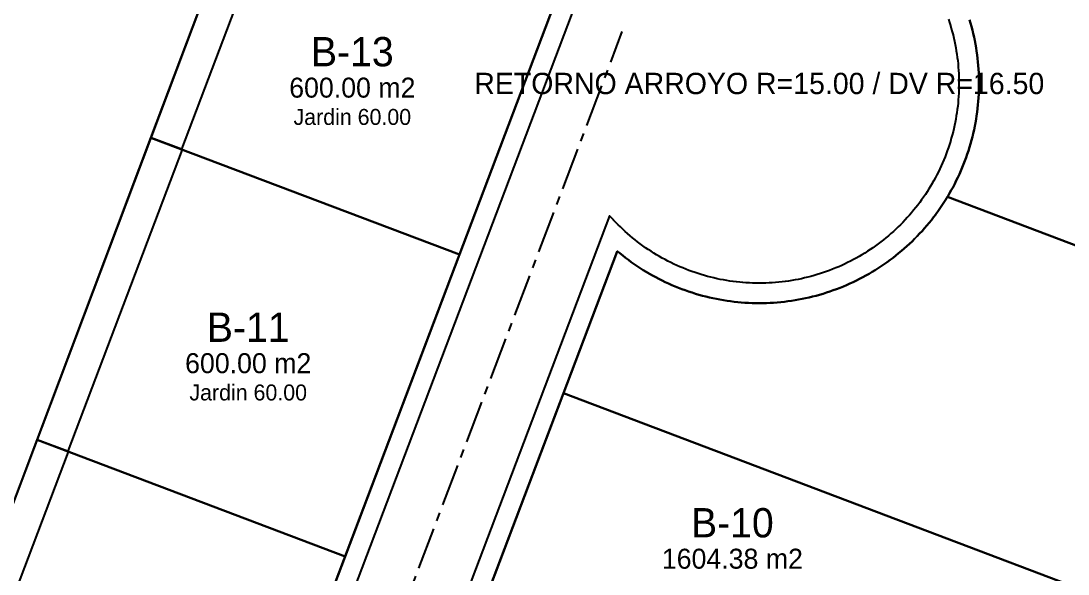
# Model space of a CAD drawing. Header units: metres. Extents: x 357848 to 358234, y 2285108 to 2285465.
# Drawn here: x 358090.1 to 358168.8, y 2285385.5 to 2285427 of the extents above; entities that cross this region are included whole.
import ezdxf
from ezdxf.enums import TextEntityAlignment as Align

# ---------------------------------------------------------------- set-up
doc = ezdxf.new("R2010")
doc.units = ezdxf.units.M
doc.linetypes.add('CENTER', pattern=[5.08, 3.175, -0.635, 0.635, -0.635])
for name, color, linetype in [('ACCESO', 1, 'Continuous'), ('JARDIN-DONACION-10', 3, 'Continuous'), ('LOTES', 2, 'Continuous'), ('LOTES-GRANDES', 6, 'Continuous'), ('POLIGONO', 5, 'Continuous'), ('TEXTO', 7, 'Continuous'), ('VIAL-ARROYO', 8, 'Continuous'), ('VIAL-DERECHO-VIA', 9, 'Continuous'), ('VIAL-EJE', 1, 'Continuous')]:
    doc.layers.add(name, color=color, linetype=linetype)

msp = doc.modelspace()

# ---------------------------------------------------------------- linework, layer by layer
at = {"layer": 'JARDIN-DONACION-10'}
for points in [[(358109.297, 2285436.138), (358102.187, 2285417.375), (358102.186, 2285417.374), (358102.186, 2285417.373), (358102.185, 2285417.372), (358102.185, 2285417.371), (358102.184, 2285417.371), (358102.183, 2285417.37), (358102.182, 2285417.37), (358102.181, 2285417.369), (358102.181, 2285417.369), (358102.18, 2285417.369), (358102.179, 2285417.368), (358102.178, 2285417.368), (358102.177, 2285417.368), (358102.176, 2285417.368), (358102.175, 2285417.369), (358102.174, 2285417.369), (358099.904, 2285418.229), (358099.904, 2285418.229), (358099.903, 2285418.229), (358099.902, 2285418.23), (358099.901, 2285418.23), (358099.901, 2285418.231), (358099.9, 2285418.232), (358099.899, 2285418.233), (358099.899, 2285418.233), (358099.898, 2285418.234), (358099.898, 2285418.235), (358099.898, 2285418.236), (358099.898, 2285418.237), (358099.898, 2285418.238), (358099.898, 2285418.239), (358099.898, 2285418.24), (358099.898, 2285418.241), (358099.898, 2285418.242), (358108.414, 2285440.839)], [(358082.786, 2285372.831), (358091.343, 2285395.538), (358091.343, 2285395.539), (358091.344, 2285395.54), (358091.344, 2285395.541), (358091.345, 2285395.542), (358091.345, 2285395.542), (358091.346, 2285395.543), (358091.347, 2285395.544), (358091.348, 2285395.544), (358091.349, 2285395.544), (358091.35, 2285395.545), (358091.351, 2285395.545), (358091.352, 2285395.545), (358091.353, 2285395.545), (358091.354, 2285395.545), (358091.355, 2285395.545), (358091.356, 2285395.544), (358093.668, 2285394.668), (358093.669, 2285394.668), (358093.67, 2285394.667), (358093.671, 2285394.667), (358093.671, 2285394.666), (358093.672, 2285394.665), (358093.673, 2285394.664), (358093.673, 2285394.664), (358093.674, 2285394.663), (358093.674, 2285394.662), (358093.674, 2285394.661), (358093.674, 2285394.66), (358093.675, 2285394.659), (358093.675, 2285394.658), (358093.674, 2285394.657), (358093.674, 2285394.656), (358093.674, 2285394.655), (358085.075, 2285371.964)]]:
    msp.add_lwpolyline(points, dxfattribs=at)
msp.add_lwpolyline([(358091.356, 2285395.544), (358091.355, 2285395.545), (358091.354, 2285395.545), (358091.353, 2285395.546), (358091.352, 2285395.546), (358091.352, 2285395.547), (358091.351, 2285395.548), (358091.35, 2285395.549), (358091.35, 2285395.55), (358091.35, 2285395.55), (358091.349, 2285395.551), (358091.349, 2285395.552), (358091.349, 2285395.553), (358091.349, 2285395.554), (358091.349, 2285395.555), (358091.349, 2285395.556), (358091.35, 2285395.557), (358099.891, 2285418.223), (358099.891, 2285418.224), (358099.892, 2285418.225), (358099.893, 2285418.226), (358099.893, 2285418.227), (358099.894, 2285418.227), (358099.895, 2285418.228), (358099.895, 2285418.228), (358099.896, 2285418.229), (358099.897, 2285418.229), (358099.898, 2285418.229), (358099.899, 2285418.23), (358099.9, 2285418.23), (358099.901, 2285418.23), (358099.902, 2285418.23), (358099.903, 2285418.229), (358099.904, 2285418.229), (358102.221, 2285417.351), (358102.222, 2285417.351), (358102.222, 2285417.35), (358102.223, 2285417.35), (358102.224, 2285417.349), (358102.225, 2285417.348), (358102.225, 2285417.348), (358102.226, 2285417.347), (358102.226, 2285417.346), (358102.227, 2285417.345), (358102.227, 2285417.344), (358102.227, 2285417.343), (358102.227, 2285417.342), (358102.227, 2285417.341), (358102.227, 2285417.34), (358102.227, 2285417.339), (358102.226, 2285417.338), (358093.643, 2285394.688), (358093.643, 2285394.687), (358093.642, 2285394.686), (358093.642, 2285394.686), (358093.641, 2285394.685), (358093.64, 2285394.684), (358093.64, 2285394.683), (358093.639, 2285394.683), (358093.638, 2285394.682), (358093.637, 2285394.682), (358093.636, 2285394.682), (358093.635, 2285394.682), (358093.634, 2285394.682), (358093.633, 2285394.682), (358093.632, 2285394.682), (358093.631, 2285394.682), (358093.63, 2285394.682), (358091.356, 2285395.544)], close=True, dxfattribs=at)
at = {"layer": 'LOTES'}
msp.add_lwpolyline([(358130.146, 2285428.153), (358123.06, 2285409.454), (358099.895, 2285418.233), (358108.417, 2285440.849)], dxfattribs=at)
for points in [[(358114.47, 2285386.785), (358091.346, 2285395.548), (358099.895, 2285418.233), (358123.06, 2285409.454), (358114.47, 2285386.785)], [(358105.864, 2285364.075), (358082.782, 2285372.822), (358091.346, 2285395.548), (358114.47, 2285386.785), (358105.864, 2285364.075)]]:
    msp.add_lwpolyline(points, close=True, dxfattribs=at)
at = {"layer": 'LOTES-GRANDES'}
for points in [[(358212.73, 2285393.687), (358159.702, 2285413.782), (358159.728, 2285413.825), (358159.728, 2285413.825), (358159.728, 2285413.825), (358159.728, 2285413.825), (358159.728, 2285413.825), (358159.865, 2285414.057), (358159.865, 2285414.057), (358159.865, 2285414.058), (358159.865, 2285414.058), (358159.865, 2285414.058), (358159.998, 2285414.292), (358159.998, 2285414.292), (358159.998, 2285414.292), (358159.998, 2285414.293), (358159.998, 2285414.293), (358160.127, 2285414.529), (358160.127, 2285414.529), (358160.127, 2285414.529), (358160.127, 2285414.53), (358160.127, 2285414.53), (358160.253, 2285414.768), (358160.253, 2285414.769), (358160.253, 2285414.769), (358160.253, 2285414.769), (358160.253, 2285414.769), (358160.374, 2285415.01), (358160.374, 2285415.01), (358160.374, 2285415.01), (358160.374, 2285415.01), (358160.374, 2285415.01), (358160.491, 2285415.253), (358160.491, 2285415.253), (358160.491, 2285415.253), (358160.492, 2285415.253), (358160.492, 2285415.253), (358160.605, 2285415.498), (358160.605, 2285415.498), (358160.605, 2285415.498), (358160.605, 2285415.498), (358160.605, 2285415.498), (358160.714, 2285415.745), (358160.714, 2285415.745), (358160.714, 2285415.745), (358160.714, 2285415.745), (358160.714, 2285415.745), (358160.82, 2285415.993), (358160.82, 2285415.993), (358160.82, 2285415.993), (358160.82, 2285415.993), (358160.82, 2285415.993), (358160.921, 2285416.243), (358160.921, 2285416.243), (358160.921, 2285416.244), (358160.921, 2285416.244), (358160.921, 2285416.244), (358161.018, 2285416.495), (358161.018, 2285416.495), (358161.018, 2285416.495), (358161.018, 2285416.496), (358161.018, 2285416.496), (358161.111, 2285416.749), (358161.111, 2285416.749), (358161.111, 2285416.749), (358161.111, 2285416.749), (358161.111, 2285416.749), (358161.2, 2285417.004), (358161.2, 2285417.004), (358161.2, 2285417.004), (358161.2, 2285417.004), (358161.2, 2285417.004), (358161.285, 2285417.26), (358161.285, 2285417.26), (358161.285, 2285417.26), (358161.285, 2285417.26), (358161.285, 2285417.26), (358161.365, 2285417.518), (358161.365, 2285417.518), (358161.365, 2285417.518), (358161.365, 2285417.518), (358161.365, 2285417.518), (358161.441, 2285417.777), (358161.441, 2285417.777), (358161.441, 2285417.777), (358161.441, 2285417.777), (358161.441, 2285417.777), (358161.513, 2285418.037), (358161.513, 2285418.037), (358161.513, 2285418.037), (358161.513, 2285418.037), (358161.513, 2285418.037), (358161.581, 2285418.298), (358161.581, 2285418.298), (358161.581, 2285418.298), (358161.581, 2285418.298), (358161.581, 2285418.299), (358161.645, 2285418.561), (358161.645, 2285418.561), (358161.645, 2285418.561), (358161.645, 2285418.561), (358161.645, 2285418.561), (358161.704, 2285418.824), (358161.704, 2285418.824), (358161.704, 2285418.824), (358161.704, 2285418.824), (358161.704, 2285418.824), (358161.759, 2285419.088), (358161.759, 2285419.088), (358161.759, 2285419.089), (358161.759, 2285419.089), (358161.759, 2285419.089), (358161.809, 2285419.354), (358161.809, 2285419.354), (358161.809, 2285419.354), (358161.809, 2285419.354), (358161.809, 2285419.354), (358161.855, 2285419.62), (358161.855, 2285419.62), (358161.855, 2285419.62), (358161.855, 2285419.62), (358161.855, 2285419.62), (358161.897, 2285419.886), (358161.897, 2285419.886), (358161.897, 2285419.886), (358161.897, 2285419.887), (358161.897, 2285419.887), (358161.934, 2285420.154), (358161.934, 2285420.154), (358161.934, 2285420.154), (358161.934, 2285420.154), (358161.934, 2285420.154), (358161.967, 2285420.422), (358161.967, 2285420.422), (358161.967, 2285420.422), (358161.967, 2285420.422), (358161.967, 2285420.422), (358161.996, 2285420.69), (358161.996, 2285420.69), (358161.996, 2285420.69), (358161.996, 2285420.69), (358161.996, 2285420.69), (358162.02, 2285420.959), (358162.02, 2285420.959), (358162.02, 2285420.959), (358162.02, 2285420.959), (358162.02, 2285420.959), (358162.04, 2285421.228), (358162.04, 2285421.228), (358162.04, 2285421.228), (358162.04, 2285421.228), (358162.04, 2285421.229), (358162.056, 2285421.498), (358162.056, 2285421.498), (358162.056, 2285421.498), (358162.056, 2285421.498), (358162.056, 2285421.498), (358162.067, 2285421.767), (358162.067, 2285421.768), (358162.067, 2285421.768), (358162.067, 2285421.768), (358162.067, 2285421.768), (358162.073, 2285422.037), (358162.073, 2285422.037), (358162.073, 2285422.038), (358162.073, 2285422.038), (358162.073, 2285422.038), (358162.076, 2285422.307), (358162.076, 2285422.307), (358162.076, 2285422.308), (358162.076, 2285422.308), (358162.076, 2285422.308), (358162.073, 2285422.577), (358162.073, 2285422.577), (358162.073, 2285422.578), (358162.073, 2285422.578), (358162.073, 2285422.578), (358162.067, 2285422.847), (358162.067, 2285422.847), (358162.067, 2285422.847), (358162.067, 2285422.848), (358162.067, 2285422.848), (358162.056, 2285423.117), (358162.056, 2285423.117), (358162.056, 2285423.117), (358162.056, 2285423.117), (358162.056, 2285423.117), (358162.04, 2285423.387), (358162.04, 2285423.387), (358162.04, 2285423.387), (358162.04, 2285423.387), (358162.04, 2285423.387), (358162.02, 2285423.656), (358162.02, 2285423.656), (358162.02, 2285423.656), (358162.02, 2285423.656), (358162.02, 2285423.656), (358161.996, 2285423.925), (358161.996, 2285423.925), (358161.996, 2285423.925), (358161.996, 2285423.925), (358161.996, 2285423.925), (358161.967, 2285424.193), (358161.967, 2285424.193), (358161.967, 2285424.193), (358161.967, 2285424.193), (358161.967, 2285424.193), (358161.934, 2285424.461), (358161.934, 2285424.461), (358161.934, 2285424.461), (358161.934, 2285424.461), (358161.934, 2285424.461), (358161.897, 2285424.728), (358161.897, 2285424.729), (358161.897, 2285424.729), (358161.897, 2285424.729), (358161.897, 2285424.729), (358161.855, 2285424.995), (358161.855, 2285424.995), (358161.855, 2285424.995), (358161.855, 2285424.995), (358161.855, 2285424.995), (358161.809, 2285425.261), (358161.809, 2285425.261), (358161.809, 2285425.261), (358161.809, 2285425.261), (358161.809, 2285425.261), (358161.759, 2285425.526), (358161.759, 2285425.526), (358161.759, 2285425.527), (358161.759, 2285425.527), (358161.759, 2285425.527), (358161.704, 2285425.791), (358161.704, 2285425.791), (358161.704, 2285425.791), (358161.704, 2285425.791), (358161.704, 2285425.791), (358161.645, 2285426.054), (358161.645, 2285426.054), (358161.645, 2285426.054), (358161.645, 2285426.054), (358161.645, 2285426.054), (358161.581, 2285426.317), (358161.581, 2285426.317), (358161.581, 2285426.317), (358161.581, 2285426.317), (358161.581, 2285426.317), (358161.513, 2285426.578), (358161.513, 2285426.578), (358161.513, 2285426.578), (358161.513, 2285426.578), (358161.513, 2285426.578), (358161.441, 2285426.838), (358161.441, 2285426.838), (358161.441, 2285426.838), (358161.441, 2285426.838), (358161.441, 2285426.838), (358161.365, 2285427.097)], [(358198.5, 2285373.414), (358130.877, 2285399.04), (358134.915, 2285409.696), (358134.915, 2285409.696), (358134.915, 2285409.696), (358134.915, 2285409.697), (358134.915, 2285409.697), (358134.915, 2285409.697), (358134.916, 2285409.697), (358134.916, 2285409.698), (358134.917, 2285409.699), (358134.917, 2285409.7), (358134.918, 2285409.701), (358134.919, 2285409.701), (358134.92, 2285409.702), (358134.921, 2285409.702), (358134.921, 2285409.702), (358134.922, 2285409.703), (358134.923, 2285409.703), (358134.924, 2285409.703), (358134.925, 2285409.703), (358134.926, 2285409.703), (358134.927, 2285409.703), (358134.928, 2285409.702), (358134.929, 2285409.702), (358134.93, 2285409.701), (358134.93, 2285409.701), (358134.931, 2285409.701), (358134.931, 2285409.701), (358134.931, 2285409.701), (358134.931, 2285409.7), (358134.931, 2285409.7), (358135.108, 2285409.553), (358135.108, 2285409.553), (358135.108, 2285409.553), (358135.108, 2285409.553), (358135.108, 2285409.553), (358135.318, 2285409.383), (358135.318, 2285409.383), (358135.318, 2285409.383), (358135.318, 2285409.383), (358135.318, 2285409.383), (358135.531, 2285409.217), (358135.531, 2285409.217), (358135.531, 2285409.217), (358135.531, 2285409.217), (358135.531, 2285409.217), (358135.746, 2285409.055), (358135.747, 2285409.055), (358135.747, 2285409.054), (358135.747, 2285409.054), (358135.747, 2285409.054), (358135.965, 2285408.896), (358135.965, 2285408.895), (358135.965, 2285408.895), (358135.965, 2285408.895), (358135.965, 2285408.895), (358136.185, 2285408.74), (358136.185, 2285408.74), (358136.186, 2285408.74), (358136.186, 2285408.74), (358136.186, 2285408.74), (358136.409, 2285408.588), (358136.409, 2285408.588), (358136.409, 2285408.588), (358136.409, 2285408.588), (358136.409, 2285408.588), (358136.634, 2285408.44), (358136.634, 2285408.44), (358136.634, 2285408.44), (358136.635, 2285408.44), (358136.635, 2285408.44), (358136.862, 2285408.296), (358136.862, 2285408.296), (358136.863, 2285408.296), (358136.863, 2285408.296), (358136.863, 2285408.295), (358137.093, 2285408.155), (358137.093, 2285408.155), (358137.093, 2285408.155), (358137.093, 2285408.155), (358137.093, 2285408.155), (358137.326, 2285408.018), (358137.326, 2285408.018), (358137.326, 2285408.018), (358137.326, 2285408.018), (358137.326, 2285408.018), (358137.56, 2285407.885), (358137.561, 2285407.885), (358137.561, 2285407.885), (358137.561, 2285407.885), (358137.561, 2285407.885), (358137.797, 2285407.756), (358137.798, 2285407.756), (358137.798, 2285407.756), (358137.798, 2285407.756), (358137.798, 2285407.756), (358138.037, 2285407.63), (358138.037, 2285407.63), (358138.037, 2285407.63), (358138.037, 2285407.63), (358138.037, 2285407.63), (358138.278, 2285407.509), (358138.278, 2285407.509), (358138.278, 2285407.509), (358138.278, 2285407.509), (358138.278, 2285407.509), (358138.521, 2285407.392), (358138.521, 2285407.392), (358138.521, 2285407.392), (358138.521, 2285407.392), (358138.521, 2285407.392), (358138.766, 2285407.278), (358138.766, 2285407.278), (358138.766, 2285407.278), (358138.766, 2285407.278), (358138.766, 2285407.278), (358139.013, 2285407.169), (358139.013, 2285407.169), (358139.013, 2285407.169), (358139.013, 2285407.169), (358139.013, 2285407.169), (358139.261, 2285407.063), (358139.261, 2285407.063), (358139.261, 2285407.063), (358139.262, 2285407.063), (358139.262, 2285407.063), (358139.512, 2285406.962), (358139.512, 2285406.962), (358139.512, 2285406.962), (358139.512, 2285406.962), (358139.512, 2285406.962), (358139.763, 2285406.865), (358139.763, 2285406.865), (358139.764, 2285406.865), (358139.764, 2285406.865), (358139.764, 2285406.865), (358140.017, 2285406.772), (358140.017, 2285406.772), (358140.017, 2285406.772), (358140.017, 2285406.772), (358140.017, 2285406.772), (358140.272, 2285406.683), (358140.272, 2285406.683), (358140.272, 2285406.683), (358140.272, 2285406.683), (358140.272, 2285406.683), (358140.528, 2285406.598), (358140.528, 2285406.598), (358140.528, 2285406.598), (358140.528, 2285406.598), (358140.528, 2285406.598), (358140.786, 2285406.518), (358140.786, 2285406.518), (358140.786, 2285406.518), (358140.786, 2285406.518), (358140.786, 2285406.518), (358141.045, 2285406.442), (358141.045, 2285406.442), (358141.045, 2285406.442), (358141.045, 2285406.442), (358141.045, 2285406.442), (358141.305, 2285406.37), (358141.305, 2285406.37), (358141.305, 2285406.37), (358141.305, 2285406.37), (358141.305, 2285406.37), (358141.566, 2285406.302), (358141.566, 2285406.302), (358141.567, 2285406.302), (358141.567, 2285406.302), (358141.567, 2285406.302), (358141.829, 2285406.239), (358141.829, 2285406.238), (358141.829, 2285406.238), (358141.829, 2285406.238), (358141.829, 2285406.238), (358142.092, 2285406.179), (358142.092, 2285406.179), (358142.092, 2285406.179), (358142.092, 2285406.179), (358142.093, 2285406.179), (358142.357, 2285406.125), (358142.357, 2285406.124), (358142.357, 2285406.124), (358142.357, 2285406.124), (358142.357, 2285406.124), (358142.622, 2285406.074), (358142.622, 2285406.074), (358142.622, 2285406.074), (358142.622, 2285406.074), (358142.622, 2285406.074), (358142.888, 2285406.028), (358142.888, 2285406.028), (358142.888, 2285406.028), (358142.888, 2285406.028), (358142.888, 2285406.028), (358143.154, 2285405.986), (358143.155, 2285405.986), (358143.155, 2285405.986), (358143.155, 2285405.986), (358143.155, 2285405.986), (358143.422, 2285405.949), (358143.422, 2285405.949), (358143.422, 2285405.949), (358143.422, 2285405.949), (358143.422, 2285405.949), (358143.69, 2285405.916), (358143.69, 2285405.916), (358143.69, 2285405.916), (358143.69, 2285405.916), (358143.69, 2285405.916), (358143.958, 2285405.887), (358143.958, 2285405.887), (358143.958, 2285405.887), (358143.959, 2285405.887), (358143.959, 2285405.887), (358144.227, 2285405.863), (358144.227, 2285405.863), (358144.227, 2285405.863), (358144.227, 2285405.863), (358144.227, 2285405.863), (358144.496, 2285405.843), (358144.496, 2285405.843), (358144.497, 2285405.843), (358144.497, 2285405.843), (358144.497, 2285405.843), (358144.766, 2285405.827), (358144.766, 2285405.827), (358144.766, 2285405.827), (358144.766, 2285405.827), (358144.766, 2285405.827), (358145.036, 2285405.816), (358145.036, 2285405.816), (358145.036, 2285405.816), (358145.036, 2285405.816), (358145.036, 2285405.816), (358145.306, 2285405.81), (358145.306, 2285405.81), (358145.306, 2285405.81), (358145.306, 2285405.81), (358145.306, 2285405.81), (358145.576, 2285405.807), (358145.576, 2285405.807), (358145.576, 2285405.807), (358145.576, 2285405.807), (358145.576, 2285405.807), (358145.845, 2285405.81), (358145.846, 2285405.81), (358145.846, 2285405.81), (358145.846, 2285405.81), (358145.846, 2285405.81), (358146.115, 2285405.816), (358146.115, 2285405.816), (358146.116, 2285405.816), (358146.116, 2285405.816), (358146.116, 2285405.816), (358146.385, 2285405.827), (358146.385, 2285405.827), (358146.385, 2285405.827), (358146.385, 2285405.827), (358146.385, 2285405.827), (358146.655, 2285405.843), (358146.655, 2285405.843), (358146.655, 2285405.843), (358146.655, 2285405.843), (358146.655, 2285405.843), (358146.924, 2285405.863), (358146.924, 2285405.863), (358146.924, 2285405.863), (358146.924, 2285405.863), (358146.924, 2285405.863), (358147.193, 2285405.887), (358147.193, 2285405.887), (358147.193, 2285405.887), (358147.193, 2285405.887), (358147.193, 2285405.887), (358147.461, 2285405.916), (358147.461, 2285405.916), (358147.461, 2285405.916), (358147.462, 2285405.916), (358147.462, 2285405.916), (358147.729, 2285405.949), (358147.729, 2285405.949), (358147.729, 2285405.949), (358147.729, 2285405.949), (358147.73, 2285405.949), (358147.997, 2285405.986), (358147.997, 2285405.986), (358147.997, 2285405.986), (358147.997, 2285405.986), (358147.997, 2285405.986), (358148.263, 2285406.028), (358148.263, 2285406.028), (358148.263, 2285406.028), (358148.264, 2285406.028), (358148.264, 2285406.028), (358148.529, 2285406.074), (358148.529, 2285406.074), (358148.529, 2285406.074), (358148.53, 2285406.074), (358148.53, 2285406.074), (358148.794, 2285406.124), (358148.795, 2285406.124), (358148.795, 2285406.125), (358148.795, 2285406.125), (358148.795, 2285406.125), (358149.059, 2285406.179), (358149.059, 2285406.179), (358149.059, 2285406.179), (358149.059, 2285406.179), (358149.059, 2285406.179), (358149.322, 2285406.238), (358149.322, 2285406.238), (358149.322, 2285406.239), (358149.323, 2285406.239), (358149.323, 2285406.239), (358149.585, 2285406.302), (358149.585, 2285406.302), (358149.585, 2285406.302), (358149.585, 2285406.302), (358149.585, 2285406.302), (358149.846, 2285406.37), (358149.846, 2285406.37), (358149.846, 2285406.37), (358149.846, 2285406.37), (358149.846, 2285406.37), (358150.106, 2285406.442), (358150.106, 2285406.442), (358150.106, 2285406.442), (358150.106, 2285406.442), (358150.107, 2285406.442), (358150.365, 2285406.518), (358150.365, 2285406.518), (358150.365, 2285406.518), (358150.365, 2285406.518), (358150.366, 2285406.518), (358150.623, 2285406.598), (358150.623, 2285406.598), (358150.623, 2285406.598), (358150.623, 2285406.598), (358150.623, 2285406.598), (358150.879, 2285406.683), (358150.879, 2285406.683), (358150.879, 2285406.683), (358150.88, 2285406.683), (358150.88, 2285406.683), (358151.134, 2285406.772), (358151.134, 2285406.772), (358151.134, 2285406.772), (358151.134, 2285406.772), (358151.135, 2285406.772), (358151.388, 2285406.865), (358151.388, 2285406.865), (358151.388, 2285406.865), (358151.388, 2285406.865), (358151.388, 2285406.865), (358151.64, 2285406.962), (358151.64, 2285406.962), (358151.64, 2285406.962), (358151.64, 2285406.962), (358151.64, 2285406.962), (358151.89, 2285407.063), (358151.89, 2285407.063), (358151.89, 2285407.063), (358151.89, 2285407.064), (358151.89, 2285407.064), (358152.138, 2285407.169), (358152.138, 2285407.169), (358152.139, 2285407.169), (358152.139, 2285407.169), (358152.139, 2285407.169), (358152.385, 2285407.278), (358152.385, 2285407.278), (358152.385, 2285407.278), (358152.385, 2285407.278), (358152.386, 2285407.278), (358152.63, 2285407.392), (358152.63, 2285407.392), (358152.63, 2285407.392), (358152.63, 2285407.392), (358152.631, 2285407.392), (358152.873, 2285407.509), (358152.873, 2285407.509), (358152.873, 2285407.509), (358152.874, 2285407.509), (358152.874, 2285407.509), (358153.114, 2285407.63), (358153.115, 2285407.63), (358153.115, 2285407.63), (358153.115, 2285407.631), (358153.115, 2285407.631), (358153.354, 2285407.756), (358153.354, 2285407.756), (358153.354, 2285407.756), (358153.354, 2285407.756), (358153.354, 2285407.756), (358153.591, 2285407.885), (358153.591, 2285407.885), (358153.591, 2285407.885), (358153.591, 2285407.885), (358153.591, 2285407.885), (358153.826, 2285408.018), (358153.826, 2285408.018), (358153.826, 2285408.018), (358153.826, 2285408.018), (358153.826, 2285408.018), (358154.058, 2285408.155), (358154.058, 2285408.155), (358154.058, 2285408.155), (358154.058, 2285408.155), (358154.059, 2285408.155), (358154.289, 2285408.296), (358154.289, 2285408.296), (358154.289, 2285408.296), (358154.289, 2285408.296), (358154.289, 2285408.296), (358154.517, 2285408.44), (358154.517, 2285408.44), (358154.517, 2285408.44), (358154.517, 2285408.44), (358154.517, 2285408.44), (358154.742, 2285408.588), (358154.743, 2285408.588), (358154.743, 2285408.588), (358154.743, 2285408.588), (358154.743, 2285408.588), (358154.966, 2285408.74), (358154.966, 2285408.74), (358154.966, 2285408.74), (358154.966, 2285408.74), (358154.966, 2285408.74), (358155.186, 2285408.895), (358155.186, 2285408.895), (358155.187, 2285408.896), (358155.187, 2285408.896), (358155.187, 2285408.896), (358155.405, 2285409.054), (358155.405, 2285409.055), (358155.405, 2285409.055), (358155.405, 2285409.055), (358155.405, 2285409.055), (358155.62, 2285409.217), (358155.62, 2285409.217), (358155.62, 2285409.217), (358155.62, 2285409.217), (358155.62, 2285409.217), (358155.833, 2285409.383), (358155.833, 2285409.383), (358155.833, 2285409.383), (358155.833, 2285409.383), (358155.833, 2285409.383), (358156.043, 2285409.553), (358156.043, 2285409.553), (358156.043, 2285409.553), (358156.043, 2285409.553), (358156.043, 2285409.553), (358156.25, 2285409.726), (358156.25, 2285409.726), (358156.25, 2285409.726), (358156.251, 2285409.726), (358156.251, 2285409.726), (358156.455, 2285409.902), (358156.455, 2285409.902), (358156.455, 2285409.902), (358156.455, 2285409.902), (358156.455, 2285409.902), (358156.656, 2285410.082), (358156.656, 2285410.082), (358156.656, 2285410.082), (358156.656, 2285410.082), (358156.657, 2285410.082), (358156.855, 2285410.265), (358156.855, 2285410.265), (358156.855, 2285410.265), (358156.855, 2285410.265), (358156.855, 2285410.265), (358157.05, 2285410.451), (358157.05, 2285410.451), (358157.05, 2285410.451), (358157.051, 2285410.451), (358157.051, 2285410.451), (358157.243, 2285410.64), (358157.243, 2285410.64), (358157.243, 2285410.64), (358157.243, 2285410.64), (358157.243, 2285410.64), (358157.432, 2285410.833), (358157.432, 2285410.833), (358157.432, 2285410.833), (358157.432, 2285410.833), (358157.432, 2285410.833), (358157.618, 2285411.028), (358157.618, 2285411.028), (358157.618, 2285411.028), (358157.618, 2285411.028), (358157.619, 2285411.028), (358157.801, 2285411.227), (358157.801, 2285411.227), (358157.801, 2285411.227), (358157.801, 2285411.227), (358157.801, 2285411.227), (358157.981, 2285411.428), (358157.981, 2285411.428), (358157.981, 2285411.428), (358157.981, 2285411.428), (358157.981, 2285411.428), (358158.157, 2285411.633), (358158.157, 2285411.633), (358158.157, 2285411.633), (358158.157, 2285411.633), (358158.157, 2285411.633), (358158.33, 2285411.84), (358158.33, 2285411.84), (358158.33, 2285411.84), (358158.33, 2285411.84), (358158.33, 2285411.84), (358158.5, 2285412.05), (358158.5, 2285412.05), (358158.5, 2285412.05), (358158.5, 2285412.05), (358158.5, 2285412.05), (358158.666, 2285412.263), (358158.666, 2285412.263), (358158.666, 2285412.263), (358158.666, 2285412.263), (358158.666, 2285412.263), (358158.828, 2285412.478), (358158.829, 2285412.478), (358158.829, 2285412.478), (358158.829, 2285412.479), (358158.829, 2285412.479), (358158.988, 2285412.696), (358158.988, 2285412.697), (358158.988, 2285412.697), (358158.988, 2285412.697), (358158.988, 2285412.697), (358159.143, 2285412.917), (358159.143, 2285412.917), (358159.143, 2285412.917), (358159.143, 2285412.917), (358159.143, 2285412.918), (358159.295, 2285413.14), (358159.295, 2285413.141), (358159.295, 2285413.141), (358159.295, 2285413.141), (358159.295, 2285413.141), (358159.443, 2285413.366), (358159.443, 2285413.366), (358159.443, 2285413.366), (358159.443, 2285413.366), (358159.443, 2285413.366), (358159.587, 2285413.594), (358159.587, 2285413.594), (358159.587, 2285413.594), (358159.588, 2285413.594), (358159.588, 2285413.595), (358159.702, 2285413.782), (358212.73, 2285393.687)]]:
    msp.add_lwpolyline(points, dxfattribs=at)
msp.add_lwpolyline([(358179.771, 2285354.846), (358122.372, 2285376.597), (358130.877, 2285399.04), (358198.5, 2285373.414), (358179.771, 2285354.846)], close=True, dxfattribs=at)
at = {"layer": 'POLIGONO'}
msp.add_lwpolyline([(358047, 2285277.867), (358117.571, 2285465.139), (358234.036, 2285439.152), (358207.334, 2285382.172), (358137.836, 2285313.271), (358090.153, 2285273.099), (358086.577, 2285270.953), (358082.524, 2285270.238), (358079.543, 2285270.596), (358047, 2285277.867)], close=True, dxfattribs=at)
at = {"layer": 'VIAL-ARROYO'}
for points in [[(358077.871, 2285285.97), (358131.549, 2285427.622)], [(358159.78, 2285427.129), (358159.856, 2285426.896), (358159.857, 2285426.896), (358159.93, 2285426.662), (358159.93, 2285426.662), (358159.999, 2285426.426), (358159.999, 2285426.426), (358160.064, 2285426.19), (358160.064, 2285426.19), (358160.126, 2285425.952), (358160.126, 2285425.952), (358160.184, 2285425.714), (358160.184, 2285425.714), (358160.237, 2285425.474), (358160.238, 2285425.474), (358160.287, 2285425.234), (358160.287, 2285425.234), (358160.333, 2285424.993), (358160.333, 2285424.993), (358160.375, 2285424.751), (358160.375, 2285424.751), (358160.413, 2285424.509), (358160.413, 2285424.508), (358160.447, 2285424.266), (358160.447, 2285424.265), (358160.477, 2285424.022), (358160.477, 2285424.022), (358160.503, 2285423.778), (358160.503, 2285423.778), (358160.525, 2285423.533), (358160.525, 2285423.533), (358160.543, 2285423.289), (358160.543, 2285423.288), (358160.558, 2285423.044), (358160.558, 2285423.043), (358160.568, 2285422.798), (358160.568, 2285422.798), (358160.574, 2285422.553), (358160.574, 2285422.553), (358160.576, 2285422.308), (358160.576, 2285422.307), (358160.574, 2285422.062), (358160.574, 2285422.062), (358160.568, 2285421.817), (358160.568, 2285421.817), (358160.558, 2285421.572), (358160.558, 2285421.571), (358160.543, 2285421.327), (358160.543, 2285421.326), (358160.525, 2285421.082), (358160.525, 2285421.082), (358160.503, 2285420.837), (358160.503, 2285420.837), (358160.477, 2285420.593), (358160.477, 2285420.593), (358160.447, 2285420.35), (358160.447, 2285420.35), (358160.413, 2285420.107), (358160.413, 2285420.106), (358160.375, 2285419.864), (358160.375, 2285419.864), (358160.333, 2285419.622), (358160.333, 2285419.622), (358160.287, 2285419.381), (358160.287, 2285419.381), (358160.238, 2285419.141), (358160.238, 2285419.141), (358160.184, 2285418.901), (358160.184, 2285418.901), (358160.126, 2285418.663), (358160.126, 2285418.663), (358160.065, 2285418.425), (358160.064, 2285418.425), (358159.999, 2285418.189), (358159.999, 2285418.189), (358159.93, 2285417.953), (358159.93, 2285417.953), (358159.857, 2285417.719), (358159.857, 2285417.719), (358159.78, 2285417.486), (358159.78, 2285417.486), (358159.699, 2285417.254), (358159.699, 2285417.254), (358159.614, 2285417.024), (358159.614, 2285417.024), (358159.526, 2285416.795), (358159.526, 2285416.795), (358159.434, 2285416.567), (358159.434, 2285416.567), (358159.338, 2285416.341), (358159.338, 2285416.341), (358159.239, 2285416.117), (358159.239, 2285416.117), (358159.136, 2285415.894), (358159.135, 2285415.894), (358159.029, 2285415.673), (358159.029, 2285415.673), (358158.918, 2285415.454), (358158.918, 2285415.454), (358158.804, 2285415.237), (358158.804, 2285415.236), (358158.687, 2285415.021), (358158.687, 2285415.021), (358158.566, 2285414.808), (358158.566, 2285414.807), (358158.442, 2285414.596), (358158.442, 2285414.596), (358158.314, 2285414.387), (358158.314, 2285414.386), (358158.182, 2285414.179), (358158.182, 2285414.179), (358158.048, 2285413.974), (358158.048, 2285413.974), (358157.91, 2285413.771), (358157.91, 2285413.771), (358157.768, 2285413.57), (358157.768, 2285413.57), (358157.624, 2285413.372), (358157.624, 2285413.372), (358157.476, 2285413.176), (358157.476, 2285413.176), (358157.325, 2285412.983), (358157.325, 2285412.983), (358157.171, 2285412.792), (358157.171, 2285412.792), (358157.014, 2285412.603), (358157.014, 2285412.603), (358156.853, 2285412.417), (358156.853, 2285412.417), (358156.69, 2285412.234), (358156.69, 2285412.234), (358156.524, 2285412.054), (358156.524, 2285412.054), (358156.354, 2285411.876), (358156.354, 2285411.876), (358156.182, 2285411.701), (358156.182, 2285411.701), (358156.007, 2285411.529), (358156.007, 2285411.529), (358155.83, 2285411.36), (358155.829, 2285411.359), (358155.649, 2285411.193), (358155.649, 2285411.193), (358155.466, 2285411.03), (358155.466, 2285411.03), (358155.28, 2285410.87), (358155.28, 2285410.87), (358155.092, 2285410.712), (358155.092, 2285410.712), (358154.901, 2285410.558), (358154.901, 2285410.558), (358154.707, 2285410.407), (358154.707, 2285410.407), (358154.511, 2285410.259), (358154.511, 2285410.259), (358154.313, 2285410.115), (358154.313, 2285410.115), (358154.112, 2285409.974), (358154.112, 2285409.973), (358153.909, 2285409.835), (358153.909, 2285409.835), (358153.704, 2285409.701), (358153.704, 2285409.701), (358153.497, 2285409.57), (358153.497, 2285409.569), (358153.287, 2285409.442), (358153.287, 2285409.442), (358153.076, 2285409.317), (358153.076, 2285409.317), (358152.862, 2285409.196), (358152.862, 2285409.196), (358152.647, 2285409.079), (358152.647, 2285409.079), (358152.429, 2285408.965), (358152.429, 2285408.965), (358152.21, 2285408.854), (358152.21, 2285408.854), (358151.989, 2285408.748), (358151.989, 2285408.748), (358151.766, 2285408.645), (358151.766, 2285408.644), (358151.542, 2285408.545), (358151.542, 2285408.545), (358151.316, 2285408.449), (358151.316, 2285408.449), (358151.088, 2285408.357), (358151.088, 2285408.357), (358150.86, 2285408.269), (358150.859, 2285408.269), (358150.629, 2285408.184), (358150.629, 2285408.184), (358150.397, 2285408.104), (358150.397, 2285408.103), (358150.164, 2285408.027), (358150.164, 2285408.027), (358149.93, 2285407.953), (358149.93, 2285407.953), (358149.695, 2285407.884), (358149.694, 2285407.884), (358149.458, 2285407.819), (358149.458, 2285407.819), (358149.22, 2285407.757), (358149.22, 2285407.757), (358148.982, 2285407.699), (358148.982, 2285407.699), (358148.742, 2285407.646), (358148.742, 2285407.646), (358148.502, 2285407.596), (358148.502, 2285407.596), (358148.261, 2285407.55), (358148.261, 2285407.55), (358148.019, 2285407.508), (358148.019, 2285407.508), (358147.777, 2285407.47), (358147.777, 2285407.47), (358147.534, 2285407.436), (358147.533, 2285407.436), (358147.29, 2285407.406), (358147.29, 2285407.406), (358147.046, 2285407.38), (358147.046, 2285407.38), (358146.802, 2285407.358), (358146.801, 2285407.358), (358146.557, 2285407.34), (358146.557, 2285407.34), (358146.312, 2285407.326), (358146.312, 2285407.326), (358146.067, 2285407.315), (358146.066, 2285407.315), (358145.821, 2285407.309), (358145.821, 2285407.309), (358145.576, 2285407.307), (358145.576, 2285407.307), (358145.33, 2285407.309), (358145.33, 2285407.309), (358145.085, 2285407.315), (358145.085, 2285407.315), (358144.84, 2285407.326), (358144.84, 2285407.326), (358144.595, 2285407.34), (358144.595, 2285407.34), (358144.35, 2285407.358), (358144.35, 2285407.358), (358144.106, 2285407.38), (358144.105, 2285407.38), (358143.861, 2285407.406), (358143.861, 2285407.406), (358143.618, 2285407.436), (358143.618, 2285407.436), (358143.375, 2285407.47), (358143.375, 2285407.47), (358143.132, 2285407.508), (358143.132, 2285407.508), (358142.891, 2285407.55), (358142.89, 2285407.55), (358142.649, 2285407.596), (358142.649, 2285407.596), (358142.409, 2285407.645), (358142.409, 2285407.646), (358142.17, 2285407.699), (358142.169, 2285407.699), (358141.931, 2285407.757), (358141.931, 2285407.757), (358141.693, 2285407.819), (358141.693, 2285407.819), (358141.457, 2285407.884), (358141.457, 2285407.884), (358141.221, 2285407.953), (358141.221, 2285407.953), (358140.987, 2285408.026), (358140.987, 2285408.027), (358140.754, 2285408.103), (358140.754, 2285408.103), (358140.522, 2285408.184), (358140.522, 2285408.184), (358140.292, 2285408.269), (358140.292, 2285408.269), (358140.063, 2285408.357), (358140.063, 2285408.357), (358139.836, 2285408.449), (358139.835, 2285408.449), (358139.61, 2285408.545), (358139.609, 2285408.545), (358139.385, 2285408.644), (358139.385, 2285408.644), (358139.162, 2285408.748), (358139.162, 2285408.748), (358138.941, 2285408.854), (358138.941, 2285408.854), (358138.722, 2285408.965), (358138.722, 2285408.965), (358138.505, 2285409.079), (358138.505, 2285409.079), (358138.289, 2285409.196), (358138.289, 2285409.196), (358138.076, 2285409.317), (358138.076, 2285409.317), (358137.864, 2285409.441), (358137.864, 2285409.442), (358137.655, 2285409.569), (358137.655, 2285409.569), (358137.447, 2285409.701), (358137.447, 2285409.701), (358137.242, 2285409.835), (358137.242, 2285409.835), (358137.039, 2285409.973), (358137.039, 2285409.973), (358136.839, 2285410.115), (358136.838, 2285410.115), (358136.64, 2285410.259), (358136.64, 2285410.259), (358136.444, 2285410.407), (358136.444, 2285410.407), (358136.251, 2285410.558), (358136.251, 2285410.558), (358136.06, 2285410.712), (358136.06, 2285410.712), (358135.871, 2285410.869), (358135.871, 2285410.87), (358135.686, 2285411.03), (358135.685, 2285411.03), (358135.502, 2285411.193), (358135.502, 2285411.193), (358135.322, 2285411.359), (358135.322, 2285411.359), (358135.144, 2285411.529), (358135.144, 2285411.529), (358134.969, 2285411.701), (358134.969, 2285411.701), (358134.797, 2285411.876), (358134.797, 2285411.876), (358134.628, 2285412.053), (358134.628, 2285412.054), (358134.461, 2285412.234), (358134.461, 2285412.234), (358134.34, 2285412.37), (358134.339, 2285412.371), (358134.338, 2285412.372), (358134.338, 2285412.372), (358134.337, 2285412.373), (358134.336, 2285412.373), (358134.335, 2285412.373), (358134.334, 2285412.374), (358134.333, 2285412.374), (358134.332, 2285412.374), (358134.331, 2285412.374), (358134.33, 2285412.373), (358134.329, 2285412.373), (358134.328, 2285412.373), (358134.327, 2285412.372), (358134.327, 2285412.372), (358134.326, 2285412.371), (358134.325, 2285412.37), (358134.324, 2285412.37), (358134.324, 2285412.369), (358134.323, 2285412.368), (358134.323, 2285412.367), (358086.002, 2285284.853)]]:
    msp.add_lwpolyline(points, dxfattribs=at)
at = {"layer": 'VIAL-DERECHO-VIA'}
for points in [[(358075.936, 2285285.099), (358130.146, 2285428.153)], [(358161.365, 2285427.097), (358161.441, 2285426.838), (358161.441, 2285426.838), (358161.513, 2285426.578), (358161.513, 2285426.578), (358161.581, 2285426.317), (358161.581, 2285426.317), (358161.645, 2285426.054), (358161.645, 2285426.054), (358161.704, 2285425.791), (358161.704, 2285425.791), (358161.759, 2285425.527), (358161.759, 2285425.526), (358161.809, 2285425.261), (358161.809, 2285425.261), (358161.855, 2285424.995), (358161.855, 2285424.995), (358161.897, 2285424.729), (358161.897, 2285424.729), (358161.934, 2285424.461), (358161.934, 2285424.461), (358161.967, 2285424.193), (358161.967, 2285424.193), (358161.996, 2285423.925), (358161.996, 2285423.925), (358162.02, 2285423.656), (358162.02, 2285423.656), (358162.04, 2285423.387), (358162.04, 2285423.387), (358162.056, 2285423.117), (358162.056, 2285423.117), (358162.067, 2285422.847), (358162.067, 2285422.847), (358162.073, 2285422.578), (358162.073, 2285422.577), (358162.076, 2285422.308), (358162.076, 2285422.307), (358162.073, 2285422.038), (358162.073, 2285422.037), (358162.067, 2285421.768), (358162.067, 2285421.768), (358162.056, 2285421.498), (358162.056, 2285421.498), (358162.04, 2285421.228), (358162.04, 2285421.228), (358162.02, 2285420.959), (358162.02, 2285420.959), (358161.996, 2285420.69), (358161.996, 2285420.69), (358161.967, 2285420.422), (358161.967, 2285420.422), (358161.934, 2285420.154), (358161.934, 2285420.154), (358161.897, 2285419.887), (358161.897, 2285419.886), (358161.855, 2285419.62), (358161.855, 2285419.62), (358161.809, 2285419.354), (358161.809, 2285419.354), (358161.759, 2285419.089), (358161.759, 2285419.088), (358161.704, 2285418.824), (358161.704, 2285418.824), (358161.645, 2285418.561), (358161.645, 2285418.561), (358161.581, 2285418.298), (358161.581, 2285418.298), (358161.513, 2285418.037), (358161.513, 2285418.037), (358161.441, 2285417.777), (358161.441, 2285417.777), (358161.365, 2285417.518), (358161.365, 2285417.518), (358161.285, 2285417.26), (358161.285, 2285417.26), (358161.2, 2285417.004), (358161.2, 2285417.004), (358161.111, 2285416.749), (358161.111, 2285416.749), (358161.018, 2285416.495), (358161.018, 2285416.495), (358160.921, 2285416.244), (358160.921, 2285416.243), (358160.82, 2285415.993), (358160.82, 2285415.993), (358160.714, 2285415.745), (358160.714, 2285415.745), (358160.605, 2285415.498), (358160.605, 2285415.498), (358160.491, 2285415.253), (358160.491, 2285415.253), (358160.374, 2285415.01), (358160.374, 2285415.01), (358160.253, 2285414.769), (358160.253, 2285414.769), (358160.127, 2285414.53), (358160.127, 2285414.529), (358159.998, 2285414.292), (358159.998, 2285414.292), (358159.865, 2285414.058), (358159.865, 2285414.057), (358159.728, 2285413.825), (358159.728, 2285413.825), (358159.588, 2285413.594), (358159.587, 2285413.594), (358159.443, 2285413.366), (358159.443, 2285413.366), (358159.295, 2285413.141), (358159.295, 2285413.141), (358159.143, 2285412.917), (358159.143, 2285412.917), (358158.988, 2285412.697), (358158.988, 2285412.697), (358158.829, 2285412.479), (358158.829, 2285412.478), (358158.666, 2285412.263), (358158.666, 2285412.263), (358158.5, 2285412.05), (358158.5, 2285412.05), (358158.33, 2285411.84), (358158.33, 2285411.84), (358158.157, 2285411.633), (358158.157, 2285411.633), (358157.981, 2285411.428), (358157.981, 2285411.428), (358157.801, 2285411.227), (358157.801, 2285411.227), (358157.618, 2285411.028), (358157.618, 2285411.028), (358157.432, 2285410.833), (358157.432, 2285410.833), (358157.243, 2285410.64), (358157.243, 2285410.64), (358157.051, 2285410.451), (358157.05, 2285410.451), (358156.855, 2285410.265), (358156.855, 2285410.265), (358156.656, 2285410.082), (358156.656, 2285410.082), (358156.455, 2285409.902), (358156.455, 2285409.902), (358156.251, 2285409.726), (358156.25, 2285409.726), (358156.043, 2285409.553), (358156.043, 2285409.553), (358155.833, 2285409.383), (358155.833, 2285409.383), (358155.62, 2285409.217), (358155.62, 2285409.217), (358155.405, 2285409.055), (358155.405, 2285409.055), (358155.187, 2285408.896), (358155.186, 2285408.895), (358154.966, 2285408.74), (358154.966, 2285408.74), (358154.743, 2285408.588), (358154.743, 2285408.588), (358154.517, 2285408.44), (358154.517, 2285408.44), (358154.289, 2285408.296), (358154.289, 2285408.296), (358154.058, 2285408.155), (358154.058, 2285408.155), (358153.826, 2285408.018), (358153.826, 2285408.018), (358153.591, 2285407.885), (358153.591, 2285407.885), (358153.354, 2285407.756), (358153.354, 2285407.756), (358153.115, 2285407.631), (358153.115, 2285407.63), (358152.874, 2285407.509), (358152.873, 2285407.509), (358152.63, 2285407.392), (358152.63, 2285407.392), (358152.385, 2285407.278), (358152.385, 2285407.278), (358152.139, 2285407.169), (358152.138, 2285407.169), (358151.89, 2285407.063), (358151.89, 2285407.063), (358151.64, 2285406.962), (358151.64, 2285406.962), (358151.388, 2285406.865), (358151.388, 2285406.865), (358151.134, 2285406.772), (358151.134, 2285406.772), (358150.88, 2285406.683), (358150.879, 2285406.683), (358150.623, 2285406.598), (358150.623, 2285406.598), (358150.365, 2285406.518), (358150.365, 2285406.518), (358150.106, 2285406.442), (358150.106, 2285406.442), (358149.846, 2285406.37), (358149.846, 2285406.37), (358149.585, 2285406.302), (358149.585, 2285406.302), (358149.323, 2285406.239), (358149.322, 2285406.238), (358149.059, 2285406.179), (358149.059, 2285406.179), (358148.795, 2285406.125), (358148.795, 2285406.124), (358148.53, 2285406.074), (358148.529, 2285406.074), (358148.264, 2285406.028), (358148.263, 2285406.028), (358147.997, 2285405.986), (358147.997, 2285405.986), (358147.729, 2285405.949), (358147.729, 2285405.949), (358147.461, 2285405.916), (358147.461, 2285405.916), (358147.193, 2285405.887), (358147.193, 2285405.887), (358146.924, 2285405.863), (358146.924, 2285405.863), (358146.655, 2285405.843), (358146.655, 2285405.843), (358146.385, 2285405.827), (358146.385, 2285405.827), (358146.116, 2285405.816), (358146.115, 2285405.816), (358145.846, 2285405.81), (358145.846, 2285405.81), (358145.576, 2285405.807), (358145.576, 2285405.807), (358145.306, 2285405.81), (358145.306, 2285405.81), (358145.036, 2285405.816), (358145.036, 2285405.816), (358144.766, 2285405.827), (358144.766, 2285405.827), (358144.497, 2285405.843), (358144.496, 2285405.843), (358144.227, 2285405.863), (358144.227, 2285405.863), (358143.958, 2285405.887), (358143.958, 2285405.887), (358143.69, 2285405.916), (358143.69, 2285405.916), (358143.422, 2285405.949), (358143.422, 2285405.949), (358143.155, 2285405.986), (358143.155, 2285405.986), (358142.888, 2285406.028), (358142.888, 2285406.028), (358142.622, 2285406.074), (358142.622, 2285406.074), (358142.357, 2285406.124), (358142.357, 2285406.124), (358142.092, 2285406.179), (358142.092, 2285406.179), (358141.829, 2285406.238), (358141.829, 2285406.238), (358141.567, 2285406.302), (358141.566, 2285406.302), (358141.305, 2285406.37), (358141.305, 2285406.37), (358141.045, 2285406.442), (358141.045, 2285406.442), (358140.786, 2285406.518), (358140.786, 2285406.518), (358140.528, 2285406.598), (358140.528, 2285406.598), (358140.272, 2285406.683), (358140.272, 2285406.683), (358140.017, 2285406.772), (358140.017, 2285406.772), (358139.764, 2285406.865), (358139.763, 2285406.865), (358139.512, 2285406.962), (358139.512, 2285406.962), (358139.261, 2285407.063), (358139.261, 2285407.063), (358139.013, 2285407.169), (358139.013, 2285407.169), (358138.766, 2285407.278), (358138.766, 2285407.278), (358138.521, 2285407.392), (358138.521, 2285407.392), (358138.278, 2285407.509), (358138.278, 2285407.509), (358138.037, 2285407.63), (358138.037, 2285407.63), (358137.798, 2285407.756), (358137.798, 2285407.756), (358137.561, 2285407.885), (358137.561, 2285407.885), (358137.326, 2285408.018), (358137.326, 2285408.018), (358137.093, 2285408.155), (358137.093, 2285408.155), (358136.863, 2285408.296), (358136.862, 2285408.296), (358136.635, 2285408.44), (358136.634, 2285408.44), (358136.409, 2285408.588), (358136.409, 2285408.588), (358136.186, 2285408.74), (358136.185, 2285408.74), (358135.965, 2285408.895), (358135.965, 2285408.895), (358135.747, 2285409.054), (358135.747, 2285409.055), (358135.531, 2285409.217), (358135.531, 2285409.217), (358135.318, 2285409.383), (358135.318, 2285409.383), (358135.108, 2285409.553), (358135.108, 2285409.553), (358134.931, 2285409.701), (358134.93, 2285409.701), (358134.929, 2285409.702), (358134.928, 2285409.702), (358134.927, 2285409.703), (358134.926, 2285409.703), (358134.925, 2285409.703), (358134.924, 2285409.703), (358134.923, 2285409.703), (358134.922, 2285409.703), (358134.921, 2285409.703), (358134.921, 2285409.702), (358134.92, 2285409.702), (358134.919, 2285409.701), (358134.918, 2285409.701), (358134.917, 2285409.7), (358134.917, 2285409.699), (358134.916, 2285409.698), (358134.916, 2285409.697), (358134.915, 2285409.696), (358086.873, 2285282.918)]]:
    msp.add_lwpolyline(points, dxfattribs=at)
at = {"layer": 'VIAL-EJE', "linetype": 'CENTER'}
msp.add_lwpolyline([(358075.014, 2285267.143), (358135.289, 2285426.205)], dxfattribs=at)

# ---------------------------------------------------------------- texts
at = {"layer": 'ACCESO'}
msp.add_text('RETORNO ARROYO R=15.00 / DV R=16.50', height=1.6, dxfattribs=at).set_placement((358145.576, 2285422.307), align=Align.MIDDLE_CENTER)
at = {"layer": 'TEXTO'}
for s, height, p in [('B-13', 2.2, (358115.015, 2285424.693)), ('600.00 m2', 1.5, (358115.015, 2285421.993)), ('Jardin 60.00', 1.2, (358115.015, 2285419.793)), ('B-11', 2.2, (358107.196, 2285404.001)), ('600.00 m2', 1.5, (358107.196, 2285401.301)), ('Jardin 60.00', 1.2, (358107.196, 2285399.101)), ('B-10', 2.2, (358143.557, 2285389.318)), ('1604.38 m2', 1.5, (358143.557, 2285386.618))]:
    msp.add_text(s, height=height, dxfattribs=at).set_placement(p, align=Align.MIDDLE_CENTER)

doc.saveas('drawing.dxf')
